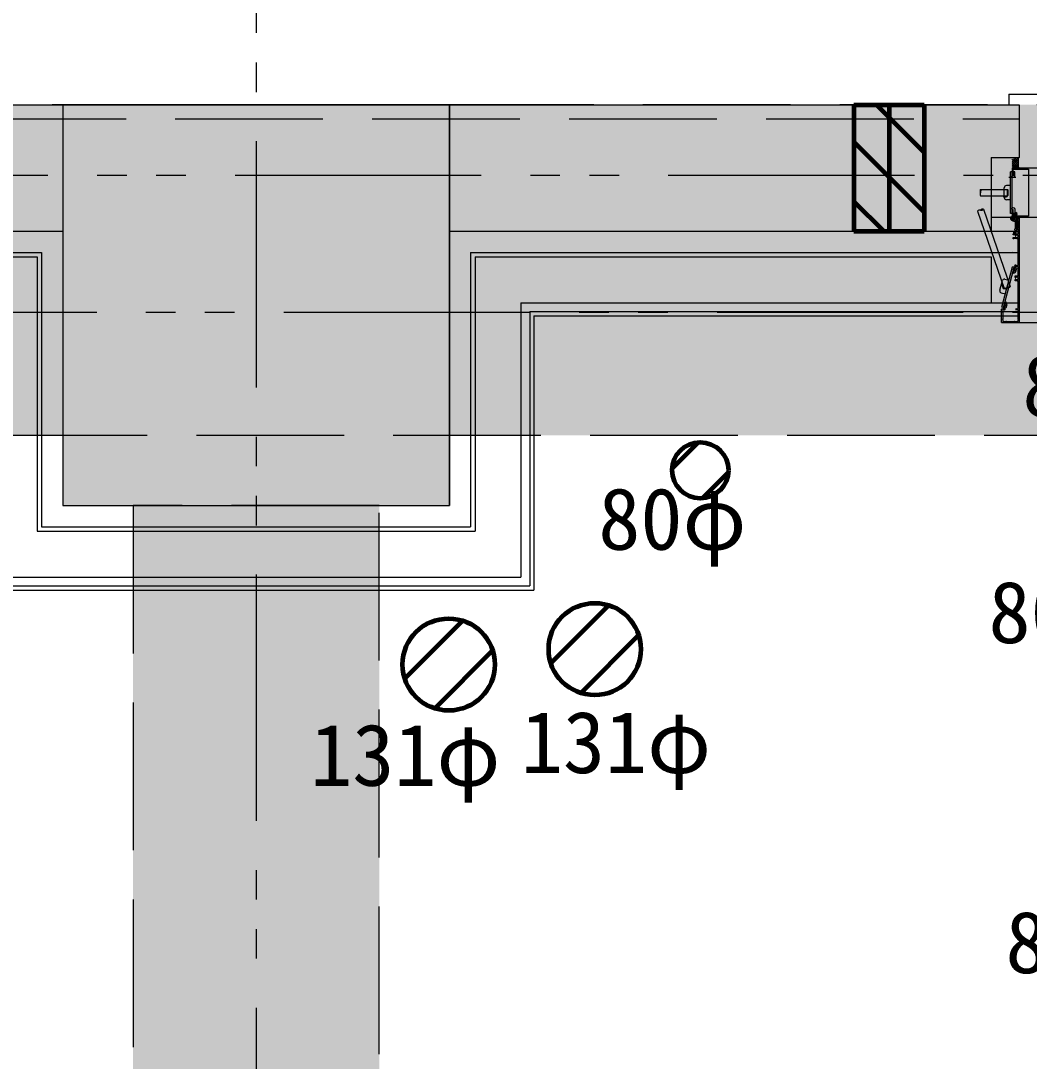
# Model space of a CAD drawing. Units: millimetres at full size. Extents: x -22551 to 92397, y -19340 to 14894.
# Drawn here: x 6027 to 7461, y 5755 to 7234 of the extents above; entities that cross this region are included whole.
import ezdxf
from ezdxf.enums import TextEntityAlignment as Align

# ---------------------------------------------------------------- set-up
doc = ezdxf.new("R2010")
doc.units = ezdxf.units.MM
doc.header["$LTSCALE"] = 70
for name, pattern in [('CHAIN1', [8, 5, -1, 1, -1]), ('DASHED3', [4, 3, -1]), ('DOUBLE_CHAIN1', [8.8, 5, -1, 0.6, -0.6, 0.6, -1])]:
    doc.linetypes.add(name, pattern=pattern)
for name, color, linetype, lineweight in [('1-2_階なし_梁', 9, 'DASHED3', 15), ('1-3_スリーブ', 1, 'Continuous', 60), ('2-0_通芯', 7, 'Continuous', 15), ('3-B_厨房機器 AS・ﾊﾟﾈﾙ', 1, 'Continuous', 60), ('3-F_スリーブ', 1, 'Continuous', 60), ('4-1_階なし_柱', 9, 'Continuous', 15)]:
    doc.layers.add(name, color=color, linetype=linetype, lineweight=lineweight)
doc.styles.add('ＭＳ ゴシック', font='')
doc.styles.get('ＭＳ ゴシック').set_extended_font_data('MS Gothic')

# ---------------------------------------------------------------- blocks, each defined once
blk = doc.blocks.new('グループ部品-125')
at = {"layer": '2-0_通芯', "linetype": 'DOUBLE_CHAIN1'}
for p, q in [((6361.61, 11374.3), (6361.61, -12639.85)), ((-21388.39, 7014.3), (23861.61, 7014.3)), ((-22551.09, 6819.3), (23861.61, 6819.3))]:
    blk.add_line(p, q, dxfattribs=at)
at = {"layer": '2-0_通芯'}
for p, q in [((7431.61, 7129.3), (7431.61, 7114.3)), ((3446.61, 7114.3), (7446.61, 7114.3)), ((6086.61, 7114.3), (6086.61, 6544.3)), ((6636.61, 7114.3), (6636.61, 6544.3)), ((7446.61, 7114.3), (7446.61, 7039.3)), ((7406.61, 7039.3), (7446.61, 7039.3)), ((7406.61, 7039.3), (7406.61, 6934.3)), ((7436.61, 7030.3), (7445.61, 7039.3)), ((7436.61, 7033.3), (7441.46, 7038.15)), ((7436.61, 7036.3), (7437.3, 7036.99)), ((7436.61, 7036.3), (7445.61, 7027.3)), ((7436.61, 7027.3), (7445.61, 7036.3)), ((7436.61, 7033.3), (7445.61, 7024.3)), ((7436.61, 7024.3), (7445.61, 7033.3)), ((7436.61, 7030.3), (7442.61, 7024.3)), ((7436.61, 7027.3), (7439.61, 7024.3)), ((7438.57, 7037.34), (7445.61, 7030.3)), ((7439.61, 7024.3), (7445.61, 7030.3)), ((7440.91, 7037.99), (7445.61, 7033.3)), ((7442.61, 7024.3), (7445.61, 7027.3)), ((7443.26, 7038.65), (7445.61, 7036.3)), ((7431.61, 7011.3), (7441.61, 7011.3)), ((7434.31, 6959.8), (7434.32, 7018.8)), ((7436.61, 7018.8), (7434.32, 7018.8)), ((7436.69, 7012.69), (7434.39, 7011.76)), ((7436.61, 7023.8), (7436.61, 7015.8)), ((7436.61, 6959.8), (7436.61, 7018.8)), ((7438.19, 7013.3), (7436.69, 7012.69)), ((7439.86, 7011.49), (7436.69, 7010.21)), ((8281.61, 7024.3), (7437.11, 7024.3)), ((7437.11, 7015.3), (7437.61, 7015.3)), ((7437.61, 7015.3), (7438.24, 7016.39)), ((7440.49, 7018.8), (7438.19, 7018.8)), ((7438.19, 7018.8), (7438.19, 7013.3)), ((7438.24, 7022.67), (7459.98, 7022.67)), ((7438.24, 7016.39), (7438.24, 7022.67)), ((7440.49, 7012.42), (7440.49, 7018.8)), ((7459.98, 7022.67), (7459.98, 6955.93)), ((7425.31, 6982.3), (7425.31, 6996.3)), ((7434.31, 6999.3), (7428.31, 6999.3)), ((7391.61, 6993.8), (7429.81, 6993.8)), ((7391.61, 6984.8), (7429.81, 6984.8)), ((7429.81, 6984.8), (7429.81, 6993.8)), ((7429.81, 6984.8), (7430.81, 6985.8)), ((7434.31, 6979.3), (7428.31, 6979.3)), ((7436.68, 6965.91), (7434.38, 6966.84)), ((7439.86, 6967.1), (7436.68, 6968.39)), ((7387.36, 6962.83), (7425.16, 6853.03)), ((7395.87, 6965.76), (7433.67, 6855.96)), ((7406.61, 6954.3), (8281.61, 6954.3)), ((7436.61, 6959.8), (7434.31, 6959.8)), ((7434.88, 6953.65), (7434.4, 6952.63)), ((7434.7, 6953.76), (7435.82, 6955.7)), ((7437.51, 6952.14), (7434.7, 6953.76)), ((7434.88, 6953.65), (7440.94, 6950.15)), ((7435.82, 6955.7), (7436.61, 6955.7)), ((7438.49, 6952.91), (7436.03, 6948.65)), ((7436.55, 6953.5), (7436.59, 6953.57)), ((7436.55, 6953.5), (7439.97, 6951.52)), ((7440.37, 6952.2), (7436.59, 6953.57)), ((7436.59, 6953.57), (7437.03, 6953.57)), ((7436.61, 6962.8), (7436.61, 6959.76)), ((7436.61, 6958.84), (7436.61, 6958.76)), ((7436.61, 6957.84), (7436.61, 6954.3)), ((7436.66, 6953.2), (7436.76, 6953.37)), ((7438.18, 6965.3), (7436.68, 6965.91)), ((7436.85, 6954.03), (7436.94, 6954.18)), ((7436.85, 6954.03), (7437.07, 6953.65)), ((7440.72, 6952.8), (7436.94, 6954.18)), ((7436.94, 6954.18), (7437.38, 6954.18)), ((7437.07, 6953.65), (7437.03, 6953.57)), ((7437.03, 6953.57), (7440.15, 6952.58)), ((7440.19, 6952.65), (7437.07, 6953.65)), ((7437.61, 6963.3), (7437.11, 6963.3)), ((7437.2, 6954.63), (7437.42, 6954.25)), ((7437.42, 6954.25), (7437.38, 6954.18)), ((7437.38, 6954.18), (7440.5, 6953.18)), ((7437.73, 6952.15), (7437.51, 6952.14)), ((7437.55, 6955.24), (7437.64, 6955.39)), ((7437.55, 6955.24), (7437.77, 6954.86)), ((7437.55, 6955.24), (7441.33, 6953.87)), ((7438.24, 6962.21), (7437.61, 6963.3)), ((7437.64, 6955.39), (7438.08, 6955.39)), ((7441.42, 6954.02), (7437.64, 6955.39)), ((7437.77, 6954.86), (7437.73, 6954.78)), ((7438.2, 6951.87), (7437.73, 6952.15)), ((7440.89, 6953.87), (7437.77, 6954.86)), ((7437.9, 6955.84), (7437.99, 6956)), ((7437.9, 6955.84), (7438.12, 6955.47)), ((7437.9, 6955.84), (7441.68, 6954.47)), ((7437.99, 6956), (7438.43, 6956)), ((7441.77, 6954.62), (7437.99, 6956)), ((7438.12, 6955.47), (7438.08, 6955.39)), ((7438.08, 6955.39), (7441.2, 6954.4)), ((7441.24, 6954.47), (7438.12, 6955.47)), ((7438.18, 6959.8), (7438.18, 6965.3)), ((7440.48, 6959.8), (7438.18, 6959.8)), ((7438.3, 6951.68), (7438.2, 6951.87)), ((7438.24, 6955.93), (7438.24, 6962.21)), ((7459.98, 6955.93), (7438.24, 6955.93)), ((7438.25, 6956.45), (7438.34, 6956.6)), ((7438.25, 6956.45), (7438.47, 6956.07)), ((7438.25, 6956.45), (7442.03, 6955.08)), ((7441.21, 6950), (7438.3, 6951.68)), ((7438.34, 6956.6), (7438.78, 6956.6)), ((7442.12, 6955.23), (7438.34, 6956.6)), ((7438.47, 6956.07), (7438.43, 6956)), ((7438.43, 6956), (7441.55, 6955)), ((7438.43, 6952.41), (7439.8, 6951.97)), ((7441.59, 6955.08), (7438.47, 6956.07)), ((7438.6, 6957.06), (7438.69, 6957.21)), ((7438.6, 6957.06), (7438.82, 6956.68)), ((7438.6, 6957.06), (7442.38, 6955.68)), ((7438.69, 6957.21), (7439.13, 6957.21)), ((7442.47, 6955.84), (7438.69, 6957.21)), ((7438.76, 6954.3), (7441.23, 6952.87)), ((7438.82, 6956.68), (7438.78, 6956.6)), ((7438.78, 6956.6), (7441.9, 6955.61)), ((7441.94, 6955.68), (7438.82, 6956.68)), ((7438.95, 6957.66), (7439.04, 6957.81)), ((7438.95, 6957.66), (7439.17, 6957.28)), ((7438.95, 6957.66), (7439.55, 6957.44)), ((7439.59, 6954.81), (7438.99, 6953.77)), ((7439.64, 6957.6), (7439.04, 6957.81)), ((7439.17, 6957.28), (7439.13, 6957.21)), ((7439.13, 6957.21), (7442.25, 6956.21)), ((7442.29, 6956.29), (7439.17, 6957.28)), ((7439.87, 6958.5), (7439.48, 6957.81)), ((7439.66, 6951.47), (7439.76, 6951.64)), ((7439.84, 6952.05), (7439.8, 6951.97)), ((7440.02, 6951.59), (7439.8, 6951.97)), ((7439.83, 6958.53), (7440.09, 6958.38)), ((7442.16, 6959.26), (7439.96, 6957.17)), ((7440.06, 6957.26), (7442.73, 6956.29)), ((7440.09, 6955.68), (7443.38, 6961.36)), ((7440.19, 6952.65), (7440.15, 6952.58)), ((7440.37, 6952.2), (7440.15, 6952.58)), ((7442.82, 6956.44), (7440.2, 6957.39)), ((7440.35, 6957.54), (7442.6, 6956.82)), ((7440.48, 6966.18), (7440.48, 6959.8)), ((7440.54, 6953.26), (7440.5, 6953.18)), ((7440.72, 6952.8), (7440.5, 6953.18)), ((7440.63, 6952.65), (7440.72, 6952.8)), ((7440.8, 6957.97), (7442.69, 6956.88)), ((7440.89, 6953.87), (7440.85, 6953.79)), ((7441.07, 6953.41), (7440.85, 6953.79)), ((7441.33, 6953.87), (7440.89, 6953.87)), ((7440.98, 6960.51), (7442.78, 6960.63)), ((7441.14, 6960.19), (7442.6, 6960.32)), ((7441.24, 6954.47), (7441.2, 6954.4)), ((7441.42, 6954.02), (7441.2, 6954.4)), ((7441.23, 6952.87), (7442.06, 6954.3)), ((7441.68, 6954.47), (7441.24, 6954.47)), ((7441.33, 6953.87), (7441.42, 6954.02)), ((7441.59, 6955.08), (7441.55, 6955)), ((7441.77, 6954.62), (7441.55, 6955)), ((7442.03, 6955.08), (7441.59, 6955.08)), ((7441.68, 6954.47), (7441.77, 6954.62)), ((7441.94, 6955.68), (7441.9, 6955.61)), ((7442.12, 6955.23), (7441.9, 6955.61)), ((7442.38, 6955.68), (7441.94, 6955.68)), ((7442.03, 6955.08), (7442.12, 6955.23)), ((7442.16, 6959.26), (7443.04, 6960.48)), ((7442.29, 6956.29), (7442.25, 6956.21)), ((7442.47, 6955.84), (7442.25, 6956.21)), ((7442.73, 6956.29), (7442.29, 6956.29)), ((7442.38, 6955.68), (7442.47, 6955.84)), ((7442.57, 6958.56), (7443.8, 6958.79)), ((7442.6, 6960.32), (7442.78, 6960.63)), ((7442.64, 6956.9), (7442.6, 6956.82)), ((7442.82, 6956.44), (7442.6, 6956.82)), ((7442.69, 6956.88), (7443.83, 6958.86)), ((7442.71, 6953.1), (7442.71, 6944.76)), ((7443.84, 6953.1), (7442.71, 6953.1)), ((7442.94, 6949.8), (7442.71, 6952.36)), ((7442.73, 6956.29), (7442.82, 6956.44)), ((7442.78, 6960.63), (7443.04, 6960.48)), ((7443.83, 6958.86), (7443.04, 6960.48)), ((7443.7, 6952.49), (7443.98, 6950.9)), ((7444.12, 6951.51), (7443.84, 6953.1)), ((7445.11, 6954.3), (7445.11, 6950.9)), ((7446.61, 6954.3), (7446.61, 6804.8)), ((7440.94, 6950.15), (7440.3, 6949.23)), ((7441.21, 6941.3), (7441.21, 6950)), ((7441.51, 6941), (7441.21, 6941.3)), ((7441.51, 6938.6), (7441.51, 6941)), ((7442.71, 6936.79), (7441.71, 6933.06)), ((7442.71, 6944.76), (7442.59, 6944.57)), ((7442.59, 6944.57), (7442.59, 6944.02)), ((7442.59, 6944.02), (7442.71, 6943.84)), ((7442.71, 6943.84), (7442.71, 6936.79)), ((7445.01, 6949.8), (7442.94, 6949.8)), ((7443.21, 6938.8), (7445.01, 6938.8)), ((7445.01, 6937.8), (7443.21, 6937.8)), ((7443.98, 6950.9), (7445.11, 6950.9)), ((7445.01, 6938.8), (7445.01, 6949.8)), ((7445.01, 6930.4), (7445.01, 6937.8)), ((6636.61, 6934.3), (7446.61, 6934.3)), ((7437.81, 6930.7), (7438.81, 6930.7)), ((7437.81, 6929.1), (7437.81, 6930.7)), ((7440.71, 6929.1), (7437.81, 6929.1)), ((7437.81, 6925.3), (7440.71, 6925.3)), ((7437.81, 6923.7), (7437.81, 6925.3)), ((7438.51, 6923.7), (7437.81, 6923.7)), ((7439.03, 6924), (7438.51, 6923.7)), ((7438.81, 6933.7), (7440.21, 6933.7)), ((7438.81, 6930.7), (7438.81, 6933.7)), ((7443.11, 6924), (7439.03, 6924)), ((7439.66, 6932.79), (7440.46, 6933.01)), ((7440.78, 6930.85), (7439.66, 6932.79)), ((7440.21, 6933.2), (7439.81, 6932.63)), ((7439.81, 6932.63), (7439.81, 6930.4)), ((7439.81, 6930.4), (7445.01, 6930.4)), ((7440.21, 6933.7), (7440.21, 6933.2)), ((7441.36, 6936.4), (7440.31, 6936.4)), ((7440.46, 6933.01), (7441.36, 6936.4)), ((7441.01, 6928.78), (7440.71, 6929.1)), ((7440.71, 6925.3), (7441.01, 6925.62)), ((7441.55, 6928.35), (7441.41, 6928.35)), ((7441.41, 6926.05), (7441.55, 6926.05)), ((7441.71, 6933.06), (7441.71, 6931.1)), ((7442.4, 6928.9), (7442.31, 6928.81)), ((7442.31, 6925.59), (7442.4, 6925.5)), ((7443.31, 6928.99), (7443.19, 6929.04)), ((7443.19, 6925.36), (7443.31, 6925.41)), ((7444.11, 6928.77), (7443.96, 6928.79)), ((7443.96, 6925.61), (7444.11, 6925.62)), ((7445.01, 6924.09), (7444.57, 6924.35)), ((7444.89, 6927.45), (7444.93, 6927.6)), ((7444.93, 6926.8), (7444.89, 6926.95)), ((7445.01, 6886.1), (7445.01, 6924.09)), ((3486.61, 6904.3), (6056.61, 6904.3)), ((3486.61, 6897.8), (6050.11, 6897.8)), ((6056.61, 6904.3), (6056.61, 6514.3)), ((6666.61, 6904.3), (6666.61, 6514.3)), ((6666.61, 6904.3), (7445.01, 6904.3)), ((6673.11, 6897.8), (6673.11, 6507.8)), ((6673.11, 6897.8), (7406.61, 6897.8)), ((7406.61, 6897.8), (7406.61, 6832.8)), ((7437.81, 6904.5), (7437.61, 6904.3)), ((7421.85, 6826.63), (7437.13, 6883.62)), ((7423.61, 6824.3), (7439.84, 6884.86)), ((7438.52, 6879.96), (7436.3, 6880.56)), ((7439.35, 6883.03), (7437.13, 6883.62)), ((7438.28, 6879.05), (7439.91, 6879.35)), ((7439.41, 6879.39), (7438.44, 6879.65)), ((7440.26, 6880.24), (7439.41, 6879.39)), ((7439.55, 6877.97), (7440.8, 6882.64)), ((7441.97, 6878.13), (7439.75, 6878.72)), ((7440.93, 6884.3), (7440.17, 6881.46)), ((7440.17, 6881.46), (7440.45, 6880.97)), ((7440.45, 6880.97), (7440.26, 6880.24)), ((7440.73, 6885.6), (7441.01, 6885.9)), ((7443.02, 6882.04), (7440.8, 6882.64)), ((7444.51, 6884.3), (7440.93, 6884.3)), ((7441.01, 6886.6), (7441.91, 6886.6)), ((7441.01, 6885.9), (7441.01, 6886.6)), ((7441.77, 6877.38), (7443.02, 6882.04)), ((7441.91, 6886.6), (7441.91, 6885.6)), ((7441.91, 6885.6), (7444.51, 6885.6)), ((7445.01, 6870.41), (7445.01, 6883.8)), ((7418.98, 6850.7), (7422.61, 6864.22)), ((7426.28, 6866.34), (7432.08, 6864.79)), ((7439.15, 6874.98), (7437.09, 6874.62)), ((7437.75, 6877.07), (7438.75, 6877.25)), ((7441.01, 6870.8), (7441.71, 6870.8)), ((7441.01, 6868.85), (7441.01, 6870.8)), ((7441.01, 6863.8), (7441.01, 6865.75)), ((7441.71, 6863.8), (7441.01, 6863.8)), ((7441.55, 6868.45), (7441.41, 6868.45)), ((7441.41, 6866.15), (7441.55, 6866.15)), ((7441.71, 6870.8), (7441.99, 6870.6)), ((7441.99, 6864), (7441.71, 6863.8)), ((7441.99, 6870.6), (7442.35, 6870.41)), ((7442.35, 6864.19), (7441.99, 6864)), ((7442.4, 6869), (7442.31, 6868.91)), ((7442.31, 6865.69), (7442.4, 6865.6)), ((7443.31, 6869.09), (7443.19, 6869.14)), ((7443.19, 6865.46), (7443.31, 6865.51)), ((7444.11, 6868.87), (7443.96, 6868.89)), ((7443.96, 6865.71), (7444.11, 6865.72)), ((7444.57, 6870.15), (7445.01, 6870.41)), ((7445.01, 6864.19), (7444.57, 6864.45)), ((7444.89, 6867.55), (7444.93, 6867.7)), ((7444.93, 6866.9), (7444.89, 6867.05)), ((7445.01, 6824.8), (7445.01, 6864.19)), ((7425.16, 6853.03), (7433.67, 6855.96)), ((7425.16, 6853.03), (7426.43, 6852.41)), ((7421.11, 6847.02), (7426.9, 6845.47)), ((7427.93, 6833.1), (7426.33, 6834.45)), ((6738.11, 6832.8), (6738.11, 6442.8)), ((6738.11, 6832.8), (7446.61, 6832.8)), ((6750.61, 6820.3), (6750.61, 6430.3)), ((6750.61, 6820.3), (7446.61, 6820.3)), ((7421.61, 6804.8), (7421.61, 6823.8)), ((7424.08, 6826.04), (7421.85, 6826.63)), ((7422.11, 6824.3), (7423.61, 6824.3)), ((7423.21, 6822.6), (7423.21, 6819.8)), ((7423.21, 6819.8), (7423.23, 6819.68)), ((7423.23, 6818.91), (7423.21, 6818.8)), ((7423.21, 6818.8), (7423.21, 6809.8)), ((7425.13, 6823.1), (7423.71, 6823.1)), ((7425.57, 6826.98), (7424.85, 6824.3)), ((7424.85, 6824.3), (7425.86, 6824.3)), ((7424.98, 6829.42), (7425.95, 6829.16)), ((7425.34, 6823.01), (7425.13, 6823.1)), ((7425.14, 6830.01), (7425.92, 6829.35)), ((7426.24, 6828.33), (7425.53, 6825.65)), ((7427.75, 6825.05), (7425.53, 6825.65)), ((7426.06, 6827.27), (7425.57, 6826.98)), ((7427.41, 6831.1), (7425.8, 6832.47)), ((7425.95, 6829.16), (7426.26, 6828)), ((7426.26, 6828), (7426.06, 6827.27)), ((7429, 6829.72), (7427.75, 6825.05)), ((7442.36, 6824.3), (7444.51, 6824.3)), ((7443.1, 6823.1), (7442.89, 6823.01)), ((7444.51, 6823.1), (7443.1, 6823.1)), ((7444.99, 6819.68), (7445.01, 6819.8)), ((7445.01, 6818.8), (7444.99, 6818.91)), ((7445.01, 6819.8), (7445.01, 6822.6)), ((7445.01, 6809.8), (7445.01, 6818.8)), ((6756.61, 6814.3), (6756.61, 6424.3)), ((6756.61, 6814.3), (7446.61, 6814.3)), ((10101.11, 6804.3), (7422.11, 6804.3)), ((7423.21, 6808.8), (7423.21, 6806.4)), ((7423.71, 6805.9), (7427.61, 6805.9)), ((7427.61, 6805.9), (7427.73, 6805.92)), ((7428.5, 6805.92), (7428.61, 6805.9)), ((7428.61, 6805.9), (7439.61, 6805.9)), ((7439.61, 6805.9), (7439.73, 6805.92)), ((7440.5, 6805.92), (7440.61, 6805.9)), ((7440.61, 6805.9), (7444.51, 6805.9)), ((7444.99, 6809.68), (7445.01, 6809.8)), ((7445.01, 6808.8), (7444.99, 6808.91)), ((7445.01, 6806.4), (7445.01, 6808.8)), ((7446.61, 6804.8), (7446.11, 6804.3)), ((6086.61, 6544.3), (6636.61, 6544.3)), ((6056.61, 6514.3), (6666.61, 6514.3)), ((5985.11, 6442.8), (6738.11, 6442.8))]:
    blk.add_line(p, q, dxfattribs=at)
at = {"layer": '2-0_通芯', "linetype": 'DASHED3'}
blk.add_line((3446.61, 7094.3), (7446.61, 7094.3), dxfattribs=at)
at = {"layer": '2-0_通芯'}
for points in [[(7431.61, 7129.3), (10091.61, 7129.3), (10091.61, 7114.3)], [(3486.61, 7039.3), (3486.61, 6934.3), (6086.61, 6934.3)], [(7446.61, 7024.3), (7445.61, 7025.3), (7445.61, 7038.3), (7446.61, 7039.3)], [(7430.81, 6985.8), (7430.81, 6992.8), (7429.81, 6993.8)], [(7434.95, 6950.88), (7436.64, 6952), (7437.94, 6951.95)], [(7436.85, 6954.03), (7440.63, 6952.65), (7440.19, 6952.65)], [(7436.97, 6953.25), (7440.28, 6952.05), (7440.37, 6952.2)], [(7437.2, 6954.63), (7440.98, 6953.26), (7441.07, 6953.41), (7437.29, 6954.78)], [(7437.2, 6954.63), (7437.29, 6954.78), (7437.73, 6954.78), (7440.85, 6953.79)], [(7440.98, 6953.26), (7440.54, 6953.26), (7437.42, 6954.25)], [(7438.5, 6948.83), (7438.63, 6950.85), (7437.94, 6951.95)], [(7440.28, 6952.05), (7439.84, 6952.05), (7438.09, 6952.61)], [(7439.04, 6957.81), (7439.48, 6957.81), (7439.72, 6957.74)], [(7439.97, 6951.52), (7440.02, 6951.59), (7439.55, 6951.76)], [(7442.6, 6960.32), (7439.57, 6957.47), (7441.14, 6960.19)], [(7439.83, 6958.53), (7440.98, 6960.51), (7441.14, 6960.19)], [(7442.21, 6959.35), (7442.57, 6958.56), (7441.99, 6957.28)], [(6050.11, 6897.8), (6050.11, 6507.8), (6673.11, 6507.8)], [(7426.43, 6852.41), (7433.05, 6854.69), (7433.67, 6855.96)], [(5972.61, 6820.3), (5972.61, 6430.3), (6750.61, 6430.3)], [(5966.61, 6814.3), (5966.61, 6424.3), (6756.61, 6424.3)]]:
    blk.add_lwpolyline(points, dxfattribs=at)
for centre, radius, start, end in [((7437.11, 7023.8), 0.5, 90, 180), ((7437.11, 7015.8), 0.5, 180, 270), ((7439.49, 7012.42), 1, 291.99783, 0), ((7428.31, 6996.3), 3, 89.99873, 179.99878), ((7394.92, 6991.55), 4, 145.77113, 214.22887), ((7394.92, 6987.05), 4, 145.77113, 214.22887), ((7388.3, 6991.55), 4, 325.77113, 34.22887), ((7425.31, 6984.8), 1.5, 180, 300), ((7426.81, 6984.8), 1.5, 180, 300), ((7428.31, 6982.3), 3, 179.99878, 269.99845), ((7428.31, 6984.8), 1.5, 180, 0), ((7439.48, 6966.18), 1, 0, 67.99665), ((7390.56, 6960.44), 4, 74.76779, 143.22552), ((7394.81, 6961.9), 4, 74.76779, 143.22552), ((7392.66, 6968.16), 4, 254.76779, 323.22552), ((7435.58, 6952.08), 1.3, 155, 224.11915), ((7436.23, 6953.45), 0.5, 240, 330), ((7437.11, 6962.8), 0.5, 90, 180), ((7436.81, 6959.76), 0.2, 180, 246.42182), ((7436.81, 6958.84), 0.2, 113.57818, 180), ((7436.81, 6958.76), 0.2, 180, 246.42182), ((7436.81, 6957.84), 0.2, 113.57818, 180), ((7437.11, 6954.8), 0.5, 180, 270), ((7436.61, 6959.3), 0.3, 293.57818, 66.42182), ((7436.61, 6958.3), 0.3, 293.57818, 66.42182), ((7439.78, 6957.34), 0.248, 150, 317.19096), ((7443.21, 6952.4), 0.5, 10.00001, 185), ((7444.61, 6951.6), 0.5, 189.99999, 0), ((7441.11, 6957.44), 9, 224.11915, 255.88085), ((7439.23, 6949.97), 1.3, 255.88085, 325), ((7440.09, 6951.22), 0.5, 150, 240), ((7440.31, 6936.9), 0.5, 89.99999, 270.00001), ((7440.31, 6938.6), 1.2, 270.00001, 359.99999), ((7443.21, 6938.3), 0.5, 89.99999, 270.00001), ((7441.21, 6931.1), 0.5, 209.99999, 360), ((7441.41, 6928.75), 0.4, 175.90396, 270.00001), ((7441.41, 6925.65), 0.4, 89.99999, 184.09604), ((7441.55, 6928.75), 0.4, 270.00007, 315.20724), ((7441.55, 6925.65), 0.4, 44.79276, 89.99993), ((7443.11, 6927.2), 1.8, 116.26017, 135.20714), ((7443.11, 6927.2), 1.8, 224.79286, 243.73983), ((7442.85, 6928.68), 0.5, 46.86987, 153.13005), ((7442.85, 6925.72), 0.5, 206.86995, 313.13013), ((7443.11, 6927.2), 3.2, 269.99998, 297.20288), ((7443.11, 6927.2), 1.8, 61.96927, 83.73983), ((7443.11, 6927.2), 1.8, 276.26017, 298.03073), ((7444.34, 6928.06), 0.75, 322.29964, 107.7004), ((7444.34, 6926.34), 0.75, 252.2996, 37.70036), ((7443.11, 6927.2), 1.8, 351.96925, 8.03075), ((7438.58, 6878.23), 1, 280, 345), ((7440.8, 6884.6), 1, 94.08525, 165), ((7444.51, 6886.1), 0.5, 270.00001, 359.99999), ((7444.51, 6883.8), 0.5, 0.00001, 89.99999), ((7425.51, 6863.44), 3, 75, 165), ((7438.58, 6878.23), 3.3, 280, 345), ((7441.41, 6868.85), 0.4, 180.00001, 269.99999), ((7441.41, 6865.75), 0.4, 90.00001, 179.99999), ((7441.55, 6868.85), 0.4, 270.00007, 315.20724), ((7441.55, 6865.75), 0.4, 44.79276, 89.99993), ((7443.11, 6867.3), 1.8, 116.26017, 135.20714), ((7443.11, 6867.3), 1.8, 224.79286, 243.73983), ((7443.11, 6867.3), 3.2, 62.79707, 103.78579), ((7443.11, 6867.3), 3.2, 256.21419, 297.2029), ((7442.85, 6868.78), 0.5, 46.86987, 153.13005), ((7442.85, 6865.82), 0.5, 206.86995, 313.13013), ((7443.11, 6867.3), 1.8, 61.96927, 83.73983), ((7443.11, 6867.3), 1.8, 276.26017, 298.03073), ((7444.34, 6868.16), 0.75, 322.29964, 107.7004), ((7444.34, 6866.44), 0.75, 252.2996, 37.70036), ((7443.11, 6867.3), 1.8, 351.96925, 8.03075), ((7421.88, 6849.92), 3, 165, 255), ((7423.69, 6857.29), 1.5, 108.99665, 228.99665), ((7424.18, 6855.87), 1.5, 108.99665, 228.99665), ((7424.67, 6854.45), 1.5, 108.99665, 288.99665), ((7422.11, 6823.8), 0.5, 90.00001, 179.99999), ((7423.71, 6822.6), 0.5, 90.00001, 179.99999), ((7422.31, 6819.3), 1, 337.38014, 22.61986), ((7425.86, 6823.55), 0.75, 225.58467, 89.99998), ((7425.28, 6828.59), 1, 345, 49.66912), ((7425.28, 6828.59), 3.3, 345, 49.66912), ((7425.81, 6830.58), 3.3, 345, 50), ((7442.36, 6823.55), 0.75, 90.00002, 314.41533), ((7444.51, 6824.8), 0.5, 270.00001, 359.99999), ((7444.51, 6822.6), 0.5, 0.00001, 89.99999), ((7445.91, 6819.3), 1, 157.38014, 202.61986), ((7422.11, 6804.8), 0.5, 180.00001, 269.99999), ((7423.71, 6806.4), 0.5, 180.00001, 269.99999), ((7422.31, 6809.3), 1, 337.38014, 22.61986), ((7428.11, 6805), 1, 67.38014, 112.61986), ((7440.11, 6805), 1, 67.38014, 112.61986), ((7444.51, 6806.4), 0.5, 270.00001, 359.99999), ((7445.91, 6809.3), 1, 157.38014, 202.61986)]:
    blk.add_arc(centre, radius, start, end, dxfattribs=at)

msp = doc.modelspace()

# ---------------------------------------------------------------- linework, layer by layer
at = {"layer": '1-2_階なし_梁', "color": 7}
for points in [[(-11363.39, 6644.3), (13561.61, 6644.3), (13561.61, 7114.3), (-11363.39, 7114.3)], [(-11363.39, 6644.3), (13561.61, 6644.3), (13561.61, 7114.3), (-11363.39, 7114.3)], [(6186.61, -955.7), (6536.61, -955.7), (6536.61, 6544.3), (6186.61, 6544.3)], [(6186.61, -955.7), (6536.61, -955.7), (6536.61, 6544.3), (6186.61, 6544.3)]]:
    msp.add_lwpolyline(points, close=True, dxfattribs=at)
at = {"layer": '1-2_階なし_梁'}
for points in [[(-11363.39, 7114.3), (13561.61, 6644.3), (13561.61, 7114.3)], [(-11363.39, 7114.3), (-11363.39, 6644.3), (13561.61, 6644.3)], [(6186.61, 6544.3), (6536.61, -955.7), (6536.61, 6544.3)], [(6186.61, 6544.3), (6186.61, -955.7), (6536.61, -955.7)]]:
    msp.add_solid(points, dxfattribs=at)
at = {"layer": '1-3_スリーブ'}
for p, q in [((6953.19, 6597.11), (6990.61, 6634.53)), ((6995.62, 6554.68), (7033.03, 6592.1)), ((6780.73, 6320.34), (6863.07, 6402.68)), ((6823.15, 6277.91), (6905.5, 6360.26))]:
    msp.add_line(p, q, dxfattribs=at)
for centre, radius in [((6993.11, 6594.61), 40), ((6843.11, 6340.3), 65.5)]:
    msp.add_circle(centre, radius, dxfattribs=at)
at = {"layer": '3-B_厨房機器 AS・ﾊﾟﾈﾙ'}
for p, q in [((6573.06, 6298.51), (6655.4, 6380.85)), ((6615.48, 6256.08), (6697.83, 6338.43))]:
    msp.add_line(p, q, dxfattribs=at)
msp.add_circle((6635.44, 6318.47), 65.5, dxfattribs=at)
at = {"layer": '3-F_スリーブ'}
for p, q in [((7211.61, 7114.3), (7211.61, 6934.3)), ((7211.61, 7114.3), (7311.61, 7114.3)), ((7311.61, 7046.43), (7243.74, 7114.3)), ((7311.61, 7114.3), (7311.61, 6934.3)), ((7211.61, 7061.58), (7311.61, 6961.58)), ((7211.61, 6976.73), (7254.04, 6934.3)), ((7211.61, 6934.3), (7311.61, 6934.3))]:
    msp.add_line(p, q, dxfattribs=at)
at = {"layer": '3-F_スリーブ', "linetype": 'CHAIN1'}
msp.add_line((7261.61, 7114.3), (7261.61, 6934.3), dxfattribs=at)
at = {"layer": '4-1_階なし_柱', "color": 7}
msp.add_lwpolyline([(6086.61, 6544.3), (6636.61, 6544.3), (6636.61, 7114.3), (6086.61, 7114.3)], close=True, dxfattribs=at)
msp.add_lwpolyline([(6086.61, 6544.3), (6636.61, 6544.3), (6636.61, 7114.3), (6086.61, 7114.3)], close=True, dxfattribs=at)
at = {"layer": '4-1_階なし_柱'}
for points in [[(6636.61, 7114.3), (6086.61, 7114.3), (6086.61, 6544.3)], [(6636.61, 7114.3), (6086.61, 6544.3), (6636.61, 6544.3)]]:
    msp.add_solid(points, dxfattribs=at)

# ---------------------------------------------------------------- block references
at = {"layer": '2-0_通芯'}
msp.add_blockref('グループ部品-125', (0, 0), dxfattribs=at)

# ---------------------------------------------------------------- texts
at = {"layer": '1-3_スリーブ', "style": 'ＭＳ ゴシック'}
for s, p in [('80φ', (7451.07, 6644.3)), ('80φ', (6848.14, 6455.24)), ('80φ', (7402.95, 6322.52)), ('131φ', (6738.02, 6137.64)), ('80φ', (7427.01, 5853.33))]:
    msp.add_text(s, height=87.98, dxfattribs=at).set_placement(p, align=Align.BOTTOM_LEFT)
at = {"layer": '3-B_厨房機器 AS・ﾊﾟﾈﾙ', "style": 'ＭＳ ゴシック'}
msp.add_text('131φ', height=87.98, dxfattribs=at).set_placement((6438.46, 6119.59), align=Align.BOTTOM_LEFT)

doc.saveas('drawing.dxf')
